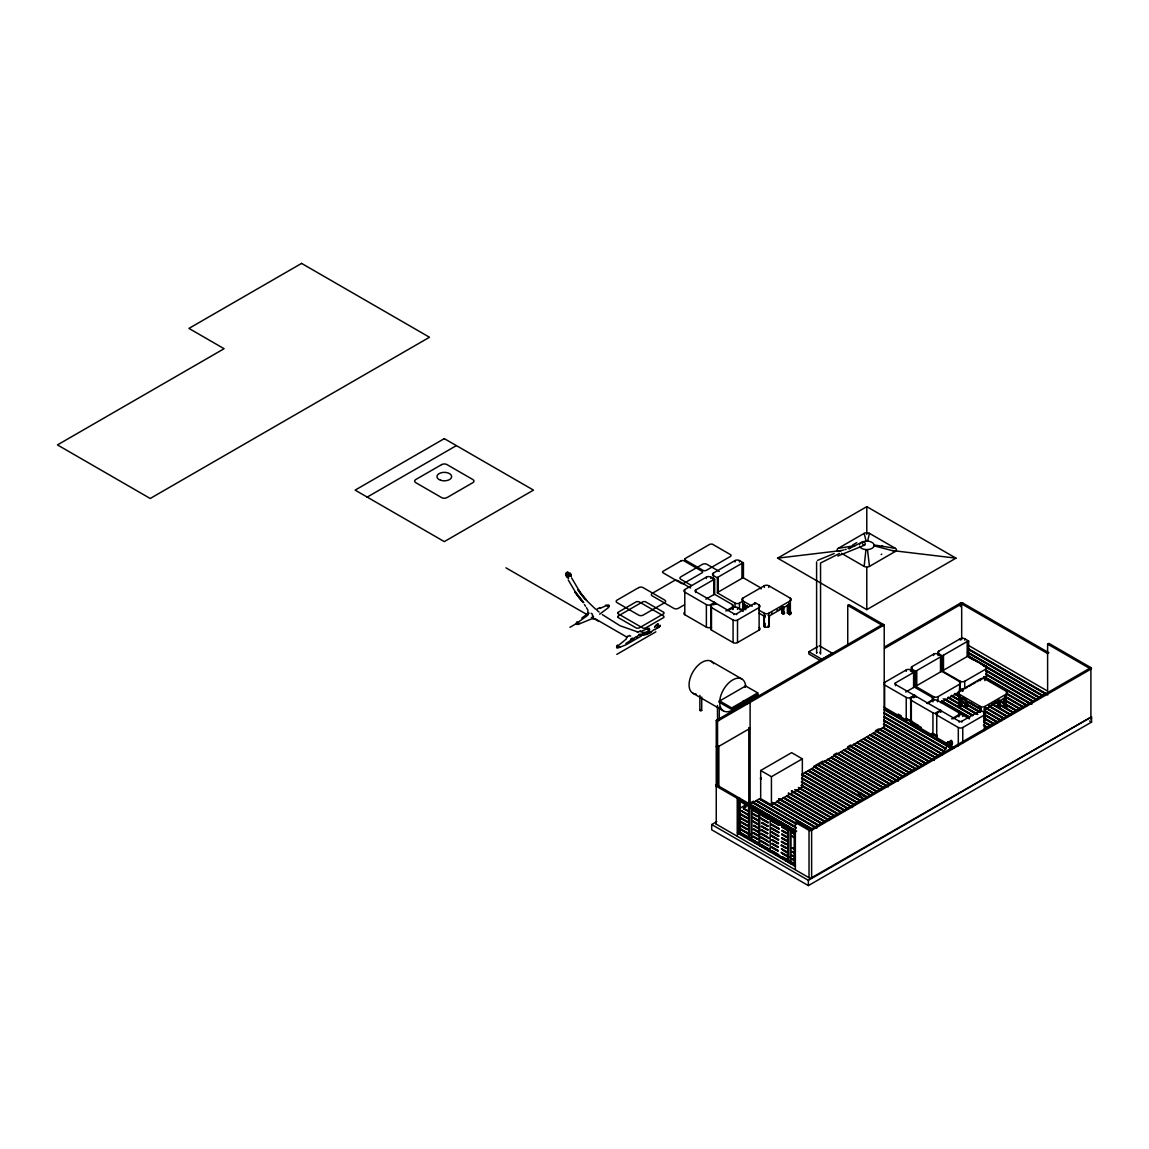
<?xml version="1.0" encoding="UTF-8"?>
<svg xmlns="http://www.w3.org/2000/svg" width="1149" height="1149" viewBox="0 0 1149 1149"><rect width="100%" height="100%" fill="white"/><g stroke="black" fill="none" stroke-linecap="round" stroke-linejoin="round"><path stroke-width="1.5" d="M758.412 694.772L732.373 709.809L719.346 702.283L719.418 700.746L731.712 707.928L757.751 692.89L757.751 694.398L731.712 709.436L731.712 707.928M948.887 742.627L948.471 744.767M701.709 697.012L701.709 710.412L700.66 710.901L699.87 710.369L699.87 695.332M717.565 720.768L717.45 705.486M656.596 627.943L655.246 629.753M570.794 575.319L570.364 573.279M748.559 838.267L746.749 838.152L748.588 838.152L748.588 805.076L746.749 805.076L747.942 804.573M751.187 806.526L751.187 839.66L750.268 840.192L749.349 839.66L749.349 806.584L750.857 806.181M751.187 806.641L749.363 806.699M751.963 841.111L753.787 841.212L751.949 841.169L751.949 808.092L753.155 807.575M749.349 839.66L750.857 839.258L759.001 844.17L758.599 810.663M756.372 809.485L754.591 809.758L755.755 809.083M759.001 811.151L757.234 811.309L758.354 810.591M759.762 845.621L761.6 845.721L759.762 845.678L759.762 812.602L760.968 812.099M770.189 851.639L772.013 851.739L770.175 851.682L770.175 818.605L771.381 818.102M777.212 821.506L775.431 821.779L776.58 821.118M787.639 860.702L785.801 860.702L787.639 860.759L787.625 827.524M788.401 829.133L790.253 829.133L790.253 862.21L789.334 862.741L788.401 862.21L788.401 829.133L789.607 828.63M791.015 863.66L792.853 863.775L791.015 863.718L791.015 830.641L792.293 830.153M788.401 862.21L789.851 861.779L794.663 864.579M843.524 550.012L838.21 551.419A3.777 2.183 0 0 1 838.21 548.346L864.134 533.38A3.777 2.183 0 0 1 869.463 533.38L895.373 548.346A3.777 2.183 0 0 1 895.373 551.419L869.463 566.385A3.777 2.183 0 0 1 864.134 566.385L865.973 549.595M950.424 743.575L949.577 745.371M568.698 574.529C569.66 569.961 563.355 573.222 566.443 575.821M952.119 742.656L951.429 744.049L949.706 743.13C948.916 738.85 954.661 742.268 951.674 744.581M947.753 742.039L946.862 745.328M699.87 710.326L701.709 710.369M730.477 712.969L731.324 712.466M867.61 541.15L869.463 533.38M863.086 795.309L862.655 794.246M658.133 623.95L657.759 624.74M759.001 844.17L757.162 844.228L758.728 843.797M787.639 827.639L785.844 827.797L787.008 827.122M659.828 625.659L657.501 627.727L657.731 626.866M946.891 744.997L947.193 744.049M581.796 618.09L587.627 613.724L587.986 610.378L586.464 607.62M579.857 623.261L576.425 624.395L577.057 621.652M620.273 646.6L616.841 647.734L617.473 644.991M860.989 796.932L858.088 794.016L858.734 795.639M654.557 627.656L654.959 626.679M949.433 746.821L950.381 745.083M950.137 746.864L950.496 745.945M626.693 637.896L627.21 636.661M946.489 746.706L942.424 754.591M949.893 748.66L949.031 750.599M576.338 622.801L576.425 624.395M616.754 646.14L616.841 647.734M950.036 741.45C952.593 751.834 952.866 733.522 949.419 743.288M951.056 746.247L952.018 744.437M587.685 614.399L588.59 612.733M659.727 626.133L658.765 627.455M657.501 624.841L657.774 623.864L655.591 626.205M657.558 624.726L656.524 624.596L655.806 626.133M576.109 623.677L587.024 615.85M608.338 606.816L608.755 604.963L605.552 605.207M609.056 605.667L608.553 607.519L599.634 614.212M616.525 647.002L626.191 639.131L626.708 637.006L595.01 618.693L591.333 618.995L577.674 624.582M648.754 630.155L649.171 628.288L645.968 628.546M649.487 629.006L647.031 632.424M570.234 575.721C572.417 570.981 565.006 574.644 569.186 576.324M570.005 575.563C571.972 571.383 565.452 574.514 569.114 576.08M655.447 625.501L655.031 626.55M659.368 626.88L660.014 625.257L657.127 628.187M654.198 629.551L650.133 632.74L645.35 634.305A59.92 34.599 60 0 1 642.98 634.593L639.16 634.894M657.601 627.584L656.74 628.517M636.833 637.436L637.824 635.871M636.503 636.517L625.832 643.512M638.471 635.469L639.361 634.866M630.614 639.189L632.438 638.054M366.876 497.287L456.067 445.798M569.947 627.311L577.459 622.973M714.664 604.259L714.664 602.378L710.829 604.604L710.829 627.153A3.145 1.81 0 0 1 706.376 627.153L684.79 614.686L684.79 592.137A3.145 1.81 0 0 1 684.79 589.566L706.376 577.1A3.145 1.81 0 0 1 710.829 577.1L714.664 579.311L714.664 594.349L732.416 604.604A3.145 1.81 0 0 1 732.416 607.16L732.416 609.516M713.428 579.828L713.428 575.592A3.145 1.81 0 0 1 713.428 573.035L735.03 560.554A3.145 1.81 0 0 1 739.468 560.554L743.432 562.838L743.432 577.875L761.069 588.058L761.069 589.006M695.662 592.582L695.662 590.055L713.744 579.613A1.953 1.12 0 0 1 714.664 579.311M742.168 601.545L739.468 603.096A3.145 1.81 0 0 1 735.03 603.096L717.393 592.913L717.393 577.875A3.074 1.781 0 0 1 718.226 577.028L741.952 563.326A3.074 1.781 0 0 1 743.417 562.838M684.445 604.791L678.283 608.352A3.145 1.81 0 0 1 673.831 608.352L652.244 595.886A3.145 1.81 0 0 1 652.244 593.329L673.831 580.863A3.145 1.81 0 0 1 678.283 580.863L690.621 587.986M641.472 635.943L625.932 644.833L618.105 647.921M705.831 599.218L713.744 594.651A1.953 1.12 0 0 1 714.664 594.349M717.378 592.913A3.074 1.781 0 0 1 718.226 592.065L741.952 578.364A3.074 1.781 0 0 1 743.417 577.875M777.614 558.155L866.791 506.652L955.982 558.155L866.791 609.645L777.614 558.155L841.068 550.572M616.812 654.37L655.878 631.821M711.475 604.977L715.324 602.751A1.953 1.12 0 0 0 715.841 603.297L733.924 613.738A1.953 1.12 0 0 0 736.667 613.738L754.749 603.297A1.953 1.12 0 0 0 755.266 602.751L759.116 604.977L759.116 630.097L737.514 642.564A3.145 1.81 0 0 1 733.076 642.564L711.475 630.097L711.475 604.977A3.145 1.81 0 0 0 711.475 607.548L733.076 620.015A3.145 1.81 0 0 0 737.514 620.015L759.116 607.548A3.145 1.81 0 0 0 759.116 604.977M742.728 610.923L742.728 598.212L764.315 585.746A3.145 1.81 0 0 1 768.767 585.746L790.354 598.212L790.354 614.313L789.665 614.715L789.665 604.187L769.471 615.85A3.074 1.781 0 0 1 768.063 615.404M725.766 611.009L732.416 607.16M727.518 610.751L733.076 607.548A3.145 1.81 0 0 1 737.514 607.548L743.058 610.751M743.432 610.765L743.432 604.187A3.074 1.781 0 0 1 744.265 603.34L744.351 603.282M740.818 609.832L742.168 609.056M744.868 607.491L747.568 605.94M758.914 610.133L764.315 613.25A3.145 1.81 0 0 0 768.767 613.25L790.354 600.783A3.145 1.81 0 0 0 790.354 598.212M771.439 613.494L772.358 612.963M776.968 610.306L777.887 609.774M779.726 608.697L780.645 608.166M781.564 607.634L782.483 607.103M781.737 608.223L781.737 613.02L782.799 612.417A2.241 1.293 0 0 0 783.173 612.13M781.737 613.02L782.799 613.638A2.241 1.293 0 0 1 783.417 614.255L783.92 607.146M787.381 605.135L787.381 613.02L788.544 612.345M758.958 613.149L763.625 615.85L764.315 626.779A3.145 1.81 0 0 0 768.767 626.779L769.471 615.85M847.747 644.69L847.747 605.408L849.054 604.661L884.213 624.955L884.213 726.814L883.021 727.877L935.947 758.01M745.313 685.795L745.385 687.26L745.313 685.795L757.751 692.89M719.734 700.933L745.644 685.982A18.413 10.628 -60 0 0 729.773 681.989A18.413 10.628 -60 0 0 720.466 707.195A18.413 10.628 -60 0 0 738.678 704.854M820.429 660.675L808.853 653.996L808.853 651.742L817.786 646.585M716.761 821.607L711.691 824.537L711.691 829.793L808.365 885.606L1091.55 722.118L1091.55 716.847L811.625 877.721A1.838 1.063 0 0 1 809.025 877.721L716.258 824.149L716.258 720.423L882.906 624.209M716.258 720.423L717.551 721.17L884.213 624.955M884.773 646.801L960.377 603.153A1.838 1.063 0 0 1 962.977 603.153L1048.908 652.776L1047.615 653.522L960.377 603.153L960.377 606.615M884.543 648.438L962.977 603.153M717.479 745.644L716.258 746.362L717.551 747.109L750.11 728.308L748.803 727.561L748.803 803.855L750.11 804.616L750.11 702.384L748.803 701.622L748.803 703.245M884.112 682.808A3.145 1.81 0 0 1 884.644 682.405L906.231 669.939A3.145 1.81 0 0 1 910.683 669.939L914.518 672.151L914.518 687.188L932.27 697.429A3.145 1.81 0 0 1 932.27 700L932.27 701.407M911.99 671.993L911.99 669.178A3.145 1.81 0 0 1 911.99 666.621L933.577 654.14A3.145 1.81 0 0 1 938.029 654.14L941.979 656.424L941.979 671.461L959.616 681.644A3.145 1.81 0 0 1 959.616 684.215L959.616 691.727L940.729 702.642M938.676 655.174L938.676 653.767A3.145 1.81 0 0 1 938.676 651.21L960.262 638.743A3.145 1.81 0 0 1 964.715 638.743L968.664 641.027L968.664 656.05L986.302 666.233A3.145 1.81 0 0 1 986.302 668.804L986.302 676.316L980.916 679.432M795.51 831.948L795.51 830.454L716.258 784.695A1.838 1.063 0 0 0 716.258 786.189L717.551 785.442L717.551 721.17M895.516 685.709L895.516 682.894L913.599 672.452A1.953 1.12 0 0 1 914.518 672.151M941.979 656.424A3.074 1.781 0 0 0 940.514 656.912L916.773 670.614L916.773 685.651L940.5 671.95A3.074 1.781 0 0 1 941.979 671.461M986.302 668.804L964.715 681.271A3.145 1.81 0 0 1 960.262 681.271L942.625 671.088L942.625 656.05A3.074 1.781 0 0 1 943.473 655.203L967.199 641.501A3.074 1.781 0 0 1 968.664 641.013M760.681 770.505L791.604 752.652L802.347 758.857L802.347 787.036L771.424 804.889L760.681 798.699L760.681 770.505L771.424 776.71L802.347 758.857M905.685 692.057L913.599 687.49A1.953 1.12 0 0 1 914.518 687.188M942.625 671.088A3.074 1.781 0 0 1 943.473 670.24L967.199 656.539A3.074 1.781 0 0 1 968.664 656.05M884.112 684.56A3.145 1.81 0 0 0 884.644 684.962L906.231 697.429A3.145 1.81 0 0 0 910.683 697.429L914.518 695.217L914.518 697.098M738.706 797.665L737.414 798.411L737.414 836.371M936.923 735.604A3.145 1.81 0 0 1 932.931 735.389L911.329 722.922L911.329 697.816L915.293 695.533A3.074 1.781 0 0 0 916.126 696.366L939.853 710.082A3.074 1.781 0 0 0 941.318 710.57L941.333 711.504M738.879 800.752L740.171 800.006M740.071 808.149L749.392 802.778M748.803 803.855L753.442 801.183M813.664 766.412L822.928 761.069M833.729 754.821L836.817 753.04M847.632 746.807L850.72 745.012M875.423 730.75L878.511 728.969M743.561 808.006C751.489 804.458 738.333 809.025 746.663 809.801M796.257 827.582L752.968 802.591L750.067 804.257L794.907 830.138M795.065 826.849L753.327 802.375L756.214 800.709L796.415 823.919M756.214 800.709L759.46 798.828L812.386 829.348M854.669 804.946L801.729 774.426L804.989 772.545L857.915 803.065M804.989 772.545L808.235 770.677L860.802 801.025M861.161 801.183L808.594 770.462L811.496 768.796L861.319 797.521M811.496 768.796L814.742 766.914L867.667 797.435M814.742 766.914L817.987 765.047L870.928 795.553M817.987 765.047L821.248 763.166L874.174 793.686M821.248 763.166L824.494 761.284L877.419 791.805M824.494 761.284L827.754 759.403L880.68 789.923M827.754 759.403L831 757.536L883.567 787.884M883.926 788.056L831.359 757.32L834.246 755.654L888.364 786.893M834.246 755.654L837.506 753.773L890.432 784.293M837.506 753.773L840.752 751.906L893.678 782.412M840.752 751.906L844.012 750.024L896.938 780.544M844.012 750.024L847.258 748.143L899.825 778.491M900.184 778.663L847.617 747.942L850.504 746.261L903.444 776.781M850.504 746.261L853.764 744.394L906.69 774.914M853.764 744.394L857.01 742.513L909.936 773.033M857.01 742.513L860.271 740.631L913.196 771.151M860.271 740.631L863.517 738.764L916.442 769.27M863.517 738.764L866.763 736.882L919.703 767.403M866.763 736.882L870.023 735.001L922.59 765.349M922.949 765.521L870.382 734.8L873.269 733.134L926.195 763.64M873.269 733.134L876.529 731.252L929.455 761.773M876.529 731.252L879.775 729.371L932.701 759.891M879.775 729.371L883.021 727.489M759.46 798.828L812.386 828.975M926.726 703.202L932.27 700M916.787 670.614A3.074 1.781 0 0 0 915.925 671.461L915.94 686.499L933.577 696.682A3.145 1.81 0 0 0 938.029 696.682L959.616 684.215M927.415 703.561L932.931 700.373A3.145 1.81 0 0 1 937.369 700.373L958.97 712.84A3.145 1.81 0 0 1 958.97 715.41L958.97 716.818M961.842 698.348L961.842 706.233L960.392 707.066A3.074 1.781 0 0 0 959.544 707.913L958.855 693.982A3.145 1.81 0 0 1 958.855 691.425L980.456 678.958A3.145 1.81 0 0 1 984.894 678.958L1006.495 691.425L1005.792 707.928A3.074 1.781 0 0 0 1004.944 707.08L1003.508 706.233L1003.508 698.348M967.415 687.231L964.715 688.782L964.715 681.271M968.765 686.456L971.465 684.89M972.815 684.115L975.515 682.549M976.865 681.774L979.566 680.222M967.817 645.034L1047.615 691.109L1047.615 644.129L1048.908 643.368L1090.904 667.612L1090.904 719.102A1.838 1.063 0 0 0 1090.961 717.637M959.559 707.928L959.559 697.4A3.074 1.781 0 0 1 960.406 696.553L960.478 696.495M947.523 743.82L936.722 737.586L936.722 712.466L940.557 710.254A1.953 1.12 0 0 0 941.088 710.786L959.156 721.227A1.953 1.12 0 0 0 961.914 721.227L979.996 710.786A1.953 1.12 0 0 0 980.514 710.254L984.348 712.466L984.348 730.534M911.329 697.816A3.145 1.81 0 0 0 911.329 700.373L932.931 712.84A3.145 1.81 0 0 0 937.369 712.84L941.333 710.556M965.749 705.041L965.289 705.299A2.298 1.321 0 0 0 965.289 707.166L965.806 707.468A2.241 1.293 0 0 1 966.424 706.85L967.472 706.233L967.472 701.436M951.659 718.872L958.309 715.037A3.145 1.81 0 0 1 962.761 715.037L969.411 718.872M953.081 718.8L958.97 715.41M958.855 693.982L980.456 706.448A3.145 1.81 0 0 0 984.894 706.448L1006.495 693.982A3.145 1.81 0 0 0 1006.495 691.425M989.404 705.63L990.323 705.098M993.095 703.504L992.176 704.035L1010.861 714.908M994.014 702.973L994.933 702.441M995.853 701.91L996.772 701.378M997.691 700.847L998.61 700.316M1004.772 696.438L1004.944 696.553A3.074 1.781 0 0 1 1005.792 697.4L985.598 709.062L984.894 719.978A3.145 1.81 0 0 1 984.19 720.294M795.352 822.469L796.645 821.707L811.625 830.354L1090.904 669.12A1.838 1.063 0 0 0 1090.904 667.612L809.025 830.354L795.352 822.469L795.352 869.448M997.863 701.436L997.863 706.233L998.926 705.63M936.722 712.466A3.145 1.81 0 0 0 936.722 715.037L958.309 727.504A3.145 1.81 0 0 0 962.761 727.504L984.348 715.037A3.145 1.81 0 0 0 984.348 712.466M1000.19 705.385A2.298 1.321 0 0 1 1000.047 707.166L999.529 700.272M1003.508 706.233L1004.686 705.558M794.203 832.709L796.645 831.115M795.51 865.025L794.203 865.786L794.203 831.201M711.691 824.537L808.365 880.349L1091.55 716.847M839.517 553.473L820.544 563.024L820.601 654.011M848.996 548.705L861.635 542.342M599.893 608.496L605.667 605.853L609.3 606.327M596.862 609.128L599.993 607.577M640.295 631.763L646.083 629.178L649.716 629.666M637.336 632.309L640.424 630.873M817.528 560.382L834.188 553.545M837.836 556.03L864.536 545.157M587.627 613.724L588.992 613.25M650.478 631.49L648.309 632.007A59.346 34.269 60 0 1 645.968 632.295L642.004 632.481M650.937 631.806L648.754 632.338A59.92 34.599 60 0 1 646.384 632.639L642.564 632.927M647.289 633.329L645.867 633.688A58.312 33.666 60 0 1 642.779 634.133L638.83 634.32M651.167 632.266L649.716 632.639M647.993 634.104L645.781 634.621A60.495 34.93 60 0 1 643.397 634.923L641.041 635.124M844.86 549.653L846.181 549.294M848.838 548.59L850.159 548.245M838.21 548.346L855.244 545.588M591.333 617.487L593.444 617.171M632.137 639.418L633.86 639.16M644.216 633.3L646.571 633.099A60.495 34.93 60 0 0 648.97 632.797M949.002 744.839C952.794 742.972 945.641 740.057 947.882 744.48M948.93 745.083L950.194 743.575L949.289 742.139L948.011 742.297L948.112 744.322M627.541 636.144L628.819 636.244M763.568 813.593L762.405 814.268L764.171 813.937M773.981 819.61L772.832 820.271L774.469 819.811M779.194 822.612L778.031 823.287L779.783 822.957M784.394 825.628L783.245 826.289L784.997 825.973M892.514 550.572L955.982 558.155M576.64 623.49L577.861 623.677M617.07 646.83L618.277 647.016M745.342 803.065L744.179 803.74L745.96 803.467M766.168 815.101L765.019 815.761L766.656 815.302M768.782 816.609L767.618 817.269L769.37 816.953M781.794 824.12L780.645 824.781L782.397 824.465M874.13 544.971L895.373 548.346M637.896 632.007L620.087 625.76L602.32 614.614M862.296 794.893L860.386 793.227M742.829 801.585L741.579 802.232L743.331 801.916M771.381 851.179L788.473 861.018M862.526 794.964L860.328 792.609L860.544 793.485M874.116 545.847L895.373 551.419M769.141 849.8L767.848 850.562L769.413 850.131L760.638 844.946M629.35 635.454L630.686 636.115M1047.615 644.129L1090.904 669.12M841.456 553.287L864.134 566.385M968.033 648.496L1046.638 693.881M967.673 648.711L1047.816 694.973M967.673 649.084L1046.279 694.47M1089.597 720.983L1091.55 722.118M967.86 652.158L1043.378 695.763M967.501 652.373L1043.378 696.136M967.501 652.747L1043.019 696.337M967.702 655.82L1040.132 697.63M967.702 656.194L1040.132 698.018M967.329 656.022L978.129 662.255M981.203 664.036L1039.773 697.845M968.88 657.285L973.505 659.957M982.754 665.3L1039.773 698.219M986.014 670.154L1036.886 699.511M985.655 670.355L1036.886 699.885M985.655 670.729L1036.527 700.1M985.856 673.802L1033.626 701.393M985.856 674.19L1033.626 701.766M987.034 675.282L1031.73 701.091M984.147 676.574L1031.917 704.165M983.788 676.775L1030.38 703.648M983.788 677.163L1030.021 703.849M938.676 653.767L942.625 656.05M1007.084 693.579L1027.12 705.141M1006.725 693.781L1027.12 705.515M1006.725 694.168L1026.761 705.73M847.747 605.408L882.906 625.702M1006.926 697.242L1023.874 707.023M1006.567 697.443L1023.874 707.396M1006.567 697.816L1023.515 707.612M1006.754 700.89L1020.628 708.904M1006.395 701.105L1020.628 709.278M1006.395 701.479L1020.269 709.479M1000.42 700.991L1003.494 702.771M1006.581 704.552L1017.368 710.771M1000.42 701.364L1003.494 703.145M1006.581 704.926L1017.368 711.159M1000.061 701.192L1003.134 702.973M1006.222 704.754L1017.009 710.987M1000.061 701.579L1003.134 703.36M1006.222 705.127L1017.009 711.36M1000.248 704.653L1014.122 712.653M995.264 702.183L1014.122 713.026M995.264 702.556L1013.763 713.242M997.863 706.233L998.926 706.85A2.241 1.293 0 0 1 999.544 707.468M992.377 703.849L1010.861 714.534M992.018 704.438L1010.502 715.123M959.846 688.826L962.919 690.606M989.117 705.73L1007.616 716.416M959.472 689.027L962.919 690.98M988.758 705.946L1007.616 716.789M959.472 689.414L962.56 691.195M988.758 706.319L1007.256 716.99M985.871 707.612L1004.37 718.283M985.871 707.985L1004.37 718.656M985.512 708.186L1004.011 718.872M954.876 693.465L959.501 696.136M962.589 697.917L965.663 699.698M985.698 711.26L1001.109 720.164M954.876 693.852L959.501 696.509M962.589 698.29L965.663 700.071M970.287 702.743L974.912 705.414M978 707.195L981.074 708.976M985.698 711.648L1001.109 720.538M911.99 669.178L915.94 671.461M954.517 693.68L959.142 696.351M962.23 698.132L965.304 699.913M968.392 701.68L973.016 704.351M976.09 706.132L980.715 708.804M985.339 711.475L1000.75 720.366M954.517 694.053L980.715 709.177M985.339 711.849L1000.75 720.753M959.559 697.4L979.752 709.062L979.752 711.691M951.631 695.346L979.365 711.36M985.526 714.922L997.863 722.046M951.271 695.562L979.365 711.734M985.167 715.138L997.863 722.419M951.271 695.935L979.005 711.949M985.167 715.511L997.504 722.62M967.472 706.233L966.424 705.63A2.241 1.293 0 0 1 966.079 705.385M788.731 603.282L788.817 603.34A3.074 1.781 0 0 1 789.665 604.187M948.37 697.228L977.655 714.132M985.368 718.585L994.603 723.913M948.011 697.429L977.655 714.506M985.009 718.786L994.603 724.301M948.011 697.802L975.76 713.831M985.009 719.159L994.244 724.502M960.392 705.4L961.842 706.233M945.124 699.095L972.858 715.123M983.659 721.342L991.357 725.795M944.765 699.31L972.858 715.497M983.659 721.73L991.357 726.168M943.214 698.793L972.499 715.698M984.837 722.822L990.998 726.383M719.26 571.441L706.922 564.317A3.145 1.81 0 0 0 702.47 564.317L680.883 576.784A3.145 1.81 0 0 0 680.883 579.355L691.684 585.588M941.864 700.976L969.612 716.99M983.487 725.005L988.111 727.676M941.505 701.192L969.612 717.378M983.487 725.378L988.111 728.049M941.505 701.565L969.253 717.579M984.664 726.484L987.752 728.251M787.381 613.02L788.817 613.853A3.074 1.781 0 0 1 789.665 614.715M713.428 575.592L717.393 577.875M914.518 695.217A1.953 1.12 0 0 1 913.599 694.915L895.516 684.474A1.953 1.12 0 0 1 895.516 682.894M752.178 606.227L742.728 600.783A3.145 1.81 0 0 1 742.728 598.212M819.266 645.724L832.293 653.235L821.88 659.253L808.853 651.742M743.432 604.187L748.085 606.873M714.664 602.378A1.953 1.12 0 0 1 713.744 602.076L695.662 591.649A1.953 1.12 0 0 1 695.662 590.055M909.362 719.748L912.435 721.529M934.008 733.996L937.096 735.762M906.274 718.355L918.238 725.292M932.112 733.306L937.096 736.15M898.202 714.104L901.29 715.884M905.915 718.556L913.613 723.008M916.701 724.789L921.326 727.461M932.112 733.68L936.737 736.351M684.79 592.137L706.376 604.604A3.145 1.81 0 0 0 710.829 604.604M884.112 707.109A3.145 1.81 0 0 0 884.644 707.511L906.231 719.978A3.145 1.81 0 0 0 910.683 719.978L910.683 697.429M950.223 745.371L954.273 747.712M884.529 709.177L952.334 748.329M884.17 709.378L952.334 748.703M884.17 709.752L951.975 748.904M884.357 712.825L946 748.416M883.998 713.041L946 748.803M883.998 713.414L945.641 749.004M884.184 716.488L944.291 751.187M883.825 716.689L945.469 752.293M883.825 717.077L943.932 751.776M884.012 720.136L942.582 753.959M883.653 720.351L942.582 754.333M883.653 720.725L942.223 754.534M883.854 723.798L939.336 755.827M883.854 724.172L939.336 756.214M883.495 724.014L938.977 756.042M883.495 724.387L938.977 756.415M883.38 727.288L935.947 757.636M883.021 727.877L935.588 758.225M880.134 729.17L934.252 760.408M879.775 729.744L932.342 760.092M876.888 731.037L929.455 761.385M876.529 731.626L929.096 761.974M873.628 732.918L926.195 763.266M873.269 733.507L925.835 763.855M870.382 734.8L922.949 765.148M870.023 735.374L922.59 765.737M867.122 736.667L919.703 767.029M866.763 737.256L919.329 767.604M863.876 738.548L916.442 768.896M863.517 739.137L916.083 769.485M860.63 740.43L913.196 770.778M860.271 741.019L912.837 771.367M857.369 742.311L909.936 772.659M857.01 742.886L909.577 773.234M711.303 661.35L741.809 678.958M854.124 744.179L906.69 774.527M853.764 744.767L906.331 775.115M850.863 746.06L903.444 776.408M850.504 746.649L903.071 776.997M847.617 747.942L900.184 778.29M847.258 748.516L899.825 778.864M844.371 749.809L898.475 781.061M844.012 750.398L896.579 780.745M841.111 751.69L893.678 782.038M840.752 752.279L893.319 782.627M837.865 753.572L890.432 783.92M837.506 754.146L890.073 784.508M743.101 700.976L747.611 703.576M834.605 755.453L887.186 785.801M834.246 756.028L886.813 786.376M505.977 567.836L587.929 615.132M592.568 617.817L598.744 621.394M831.359 757.32L883.926 787.668M831 757.909L883.567 788.257M828.113 759.202L880.68 789.55M827.754 759.791L880.321 790.139M824.853 761.083L877.419 791.431M824.494 761.658L877.06 792.006M821.607 762.95L874.174 793.298M821.248 763.539L873.814 793.887M818.361 764.832L870.928 795.18M692.89 693.235L723.482 710.901M817.987 765.421L870.554 795.769M815.101 766.713L867.667 797.061M814.742 767.288L867.308 797.65M811.855 768.58L859.782 796.257M811.496 769.169L862.511 798.627M808.594 770.462L861.161 800.81M808.235 771.051L860.802 801.399M805.348 772.343L857.915 802.691M804.989 772.932L857.556 803.28M802.103 774.225L854.669 804.573M801.729 774.799L854.31 805.147M801.93 777.887L851.409 806.44M801.571 778.088L852.601 807.546M801.571 778.462L851.05 807.029M801.772 781.55L848.163 808.321M801.413 781.751L848.163 808.695M801.413 782.124L847.804 808.91M801.614 785.212L844.903 810.203M801.614 785.586L844.903 810.576M801.255 785.413L844.544 810.404M801.255 785.787L844.544 810.792M799.905 787.984L841.657 812.084M798.368 787.467L841.657 812.458M799.546 788.559L841.298 812.659M796.659 789.851L838.411 813.952M796.3 790.067L838.411 814.325M794.749 789.55L838.052 814.54M717.551 745.6L718.857 746.362L718.857 786.964M791.862 790.842L835.151 815.833M791.503 791.043L835.151 816.207M791.503 791.417L834.792 816.422M790.153 793.614L831.905 817.715M788.616 793.097L831.905 818.088M788.257 793.298L831.546 818.289M786.907 795.481L828.644 819.582M786.548 795.697L828.644 819.969M786.548 796.07L828.285 820.171M783.661 797.363L825.399 821.463M783.288 797.578L825.399 821.837M783.288 797.952L825.039 822.052M780.401 799.244L822.153 823.345M778.85 798.727L822.153 823.718M780.042 799.445L821.794 823.546M778.491 798.928L821.794 823.919M777.155 801.112L818.892 825.226M776.796 801.327L818.892 825.6M776.796 801.7L818.533 825.801M773.895 802.993L815.646 827.093M771.999 802.318L816.824 828.199M771.999 802.691L815.287 827.682M759.46 799.201L812.027 829.564M756.573 800.508L795.223 822.813M756.214 801.083L796.415 824.293M753.327 802.375L795.065 826.476M752.968 802.964L796.257 827.955M751.259 805.363L794.907 830.512M752.796 806.627L757.435 809.298M760.537 811.093L763.625 812.874M766.713 814.655L771.352 817.341M774.44 819.122L777.543 820.903M780.631 822.698L785.27 825.37M788.358 827.151L791.46 828.946M716.258 786.189L795.352 831.862M737.572 800.006L795.352 833.37M752.997 809.7L757.636 812.386M760.739 814.167L768.466 818.634M771.554 820.415L777.744 823.991M782.383 826.662L787.022 829.348M791.661 832.02L794.749 833.801M752.638 809.916L757.636 812.76M760.739 814.54L768.466 819.007M771.194 820.63L778.921 825.083M782.024 826.878L787.022 829.722M791.661 832.393L794.749 834.174M752.638 810.289L757.277 812.961M761.916 815.646L768.106 819.208M771.194 821.004L778.921 825.456M782.024 827.251L786.663 829.923M752.839 813.363L757.478 816.049M760.581 817.829L768.308 822.296M771.396 824.077L779.123 828.544M782.225 830.325L786.864 833.011M791.503 835.682L794.591 837.463M747.841 810.892L743.202 808.221L747.841 811.266M752.48 813.578L757.478 816.422M760.581 818.203L768.308 822.67M771.036 824.293L779.123 828.917M781.866 830.54L786.864 833.384M791.503 836.055L794.591 837.851M752.48 813.952L757.119 816.623M761.758 819.309L767.949 822.871M771.036 824.666L778.763 829.118M781.866 830.914L786.49 833.585M748.042 814.354L740.315 810.26M752.681 817.025L757.32 819.711M761.959 822.382L768.15 825.959M771.238 827.74L778.965 832.206M782.067 833.987L786.692 836.673M748.042 814.727L739.956 810.102L747.683 814.928M752.681 817.399L758.512 820.803M761.6 822.598L768.15 826.332M770.878 827.955L778.965 832.58M781.693 834.203L786.692 837.046M753.873 818.505L758.512 821.19M761.6 822.971L767.791 826.533M770.878 828.328L778.605 832.781M781.693 834.576L786.333 837.248M738.606 812.659L747.884 818.016M752.523 820.688L757.162 823.373M761.801 826.045L767.992 829.621M771.08 831.402L778.807 835.869M781.894 837.65L786.534 840.336M738.606 813.032L747.884 818.39M752.523 821.061L758.354 824.465M761.442 826.26L767.992 829.995M771.08 831.775L778.807 836.242M781.535 837.865L786.534 840.709M739.798 814.138L747.525 818.591M753.715 822.167L758.354 824.853M761.442 826.634L767.618 830.196M772.257 832.881L778.447 836.458M781.535 838.239L786.175 840.91M739.999 817.212L747.726 821.679M753.916 825.241L757.004 827.036M761.643 829.707L767.819 833.284M770.922 835.064L778.649 839.531M781.737 841.312L786.376 843.998M739.64 817.427L747.726 822.052M753.557 825.456L758.196 828.127M761.284 829.923L767.819 833.657M770.922 835.438L778.649 839.905M781.377 841.528L786.376 844.371M792.207 847.775L795.295 849.556M739.64 817.801L747.367 822.267M753.557 825.829L758.196 828.515M761.284 830.296L767.46 833.858M772.099 836.544L778.29 840.12M781.377 841.901L786.017 844.572M792.207 848.149L795.295 849.93M739.841 820.874L747.568 825.341M753.758 828.903L758.383 831.589M761.485 833.37L767.661 836.946M772.3 839.617L778.491 843.194M781.579 844.975L786.218 847.66M739.482 821.09L747.568 825.714M753.385 829.118L758.383 831.962M761.126 833.585L768.853 838.038M771.941 839.833L778.491 843.567M781.219 845.19L786.218 848.034M792.049 851.438L795.137 853.219M739.482 821.463L747.209 825.93M753.385 829.492L758.024 832.178M761.126 833.959L768.853 838.425M771.941 840.206L778.132 843.783M781.219 845.563L785.859 848.235M792.049 851.811L795.137 853.592M739.683 824.537L747.41 829.004M753.586 832.565L758.225 835.251M761.327 837.032L767.503 840.608M772.142 843.28L778.333 846.856M781.421 848.637L786.06 851.323M739.324 824.752L747.41 829.377M753.227 832.781L758.225 835.625M760.968 837.248L768.695 841.7M771.783 843.495L778.333 847.23M781.421 849.01L787.252 852.414M791.891 855.1L794.979 856.881M739.324 825.126L747.051 829.592M753.227 833.154L757.866 835.84M760.968 837.621L768.695 842.088M771.783 843.869L777.974 847.445M782.613 850.116L787.252 852.788M791.891 855.474L794.979 857.255M739.525 828.199L750.34 834.447M753.428 836.228L758.067 838.914M761.169 840.695L767.345 844.271M771.984 846.942L778.175 850.519M781.263 852.299L788.99 856.766M792.092 858.547L795.18 860.342M739.152 828.415L750.34 834.82M753.069 836.443L758.067 839.287M760.81 840.91L768.537 845.362M771.625 847.158L778.175 850.892M781.263 852.673L788.99 857.14M791.718 858.763L795.18 860.716M739.152 828.788L749.981 835.036M753.069 836.817L757.708 839.502M760.81 841.283L768.537 845.75M771.625 847.531L777.816 851.107M782.455 853.779L788.631 857.355M791.718 859.136L794.821 860.917M739.353 831.862L750.182 838.109M753.27 839.89L757.909 842.576M760.997 844.357L768.738 848.824M771.826 850.605L778.017 854.181M782.656 856.852L788.832 860.429M791.92 862.21L795.022 864.005M738.994 832.077L750.182 838.483M752.911 840.106L757.909 842.949M760.638 844.572L768.738 849.197M771.467 850.82L779.194 855.287M782.282 857.068L788.832 860.802M791.56 862.425L795.022 864.378M749.823 838.698L738.879 832.336L737.414 832.982L795.352 866.432M591.117 613.264L592.554 614.212M863.416 798.871L860.515 796.343M599.103 612.058L596.819 610.191M595.584 609.171L587.757 601.616M568.54 576.611L567.678 574.83M864.78 799.244L863.919 798.296M859.351 796.214C855.847 790.828 864.105 799.963 858.389 794.893M592.238 615.132L593.516 616.51M586.995 600.726L583.031 595.972A58.312 33.666 60 0 1 579.943 591.965L578.522 589.954M583.821 602.564L575.347 591.792M586.651 600.64L582.845 595.943A59.92 34.599 60 0 1 580.475 592.913L571.628 577.947M583.247 602.607L579.441 597.911A59.92 34.599 60 0 1 577.071 594.88L568.224 579.915M584.769 598.974L582.428 596.058A60.495 34.93 60 0 1 580.03 592.999L577.832 589.925M581.595 600.812L578.421 596.877A58.398 33.723 60 0 1 576.094 593.803L574.644 591.764M861.937 797.708L861.52 796.702M567.735 576.324L568.669 578.062M584.396 604.546L585.588 606.27M860.357 793.499L859.983 792.709M860.371 795.625L860.314 796.444L858.289 794.419M566.084 575.692L567.06 577.487M568.08 572.69L568.066 574.917C563.125 577.186 568.353 568.382 568.41 574.371L566.672 575.29L565.997 573.897M792.81 830.483L791.029 830.741M771.97 818.447L770.203 818.72M761.557 812.444L759.762 812.602M753.744 807.934L751.963 808.149M863.158 795.438L863.545 796.401M567.62 577.2L567.979 578.105M569.631 576.008L569.215 573.882M570.924 575.29L571.211 576.238M864.134 533.38L866.116 541.136M571.254 576.568L570.866 574.514M867.481 549.61L869.463 566.385M947.264 743.317L947.322 744.078M816.594 561.861L816.637 652.847M1005.792 697.4L1005.792 707.928M1004.944 696.553L1004.944 707.066M1000.047 700.359L1000.047 707.166M998.926 700.129L998.926 706.85M986.302 666.233L986.302 667.655M984.894 678.958L984.894 680.639M984.894 706.448L984.894 719.978M981.217 710.542L981.217 708.574A3.074 1.781 0 0 1 979.752 709.062M980.456 678.958L980.456 680.639M980.456 706.448L980.514 712.121M979.996 710.786L979.996 711.734M967.199 641.501L967.199 656.539M966.424 700.129L966.424 706.85M965.806 700.272L965.806 707.468M965.289 699.123L965.289 707.166M964.715 638.743L964.715 640.151M962.761 715.037L962.761 716.445M962.761 727.504L962.761 743.001M961.914 721.227L961.914 722.161M961.684 603.914L961.684 639.706M960.392 696.553L960.392 707.066M960.262 638.743L960.262 640.151M960.262 681.271L960.262 688.782A3.145 1.81 0 0 0 963.451 689.242M959.616 681.644L959.616 683.052M959.156 721.227L959.156 722.161M958.855 691.425L958.855 693.106M958.97 712.84L958.97 715.195M958.309 715.037L958.309 716.445M958.309 727.504L958.309 745.83M943.473 655.203L943.473 670.24M941.088 710.786L941.088 711.734M940.5 656.912L940.5 671.95M940.557 710.254L940.557 712.121M939.853 710.082L939.853 711.016M938.676 651.21L938.676 652.618M938.029 654.14L938.029 655.562M938.029 696.682L938.029 701.378M937.369 700.373L937.369 701.78M937.369 712.84L937.369 714.247M933.577 654.14L933.577 655.562M933.577 696.682L933.577 700.445M932.931 700.373L932.931 701.78M932.931 712.84L932.931 735.389M932.27 697.429L932.27 698.836M916.126 696.38L916.126 697.314M915.293 695.533L915.293 696.466M913.599 672.452L913.599 687.49M913.599 694.915L913.599 697.73M911.99 666.621L911.99 668.029M910.683 669.939L910.683 671.346M906.231 669.939L906.231 671.346M906.231 697.429L906.231 719.978M884.644 682.405L884.644 683.813M884.644 684.962L884.644 707.511M866.791 506.652L866.791 534.4M866.791 567.434L866.791 609.645M811.625 877.721L811.625 830.354A1.838 1.063 0 0 1 809.025 830.354L809.025 877.721M808.365 880.349L808.365 885.606M788.817 603.34L788.817 613.853M783.403 607.06L783.403 614.255M782.799 607.132L782.799 613.638M771.424 776.71L771.424 804.889M768.767 585.746L768.767 587.441M768.767 613.25L768.767 626.779M765.09 617.343L765.09 615.361A3.074 1.781 0 0 1 763.625 615.85M765.09 623.261L765.09 625.889A3.074 1.781 0 0 1 763.625 626.377M764.315 585.746L764.315 587.441M764.315 613.25L764.315 626.779M755.266 602.751L755.266 603.699M754.749 603.297L754.749 604.23M745.715 605.135L745.715 609.731M744.265 603.34L744.265 609.257M741.952 563.326L741.952 578.364M740.171 798.498L740.171 833.082L738.879 833.829L738.879 797.751L737.572 798.498L737.572 833.082M739.468 560.554L739.468 561.976M739.468 603.096L739.468 609.674M737.514 607.548L737.514 609.415M737.514 620.015L737.514 642.564M736.667 613.738L736.667 614.672M735.03 560.554L735.03 561.976M735.03 603.096L735.03 607.318M733.924 613.738L733.924 614.672M733.076 607.548L733.076 609.415M733.076 620.015L733.076 642.564M732.416 604.604L732.416 606.011M719.346 700.789L719.346 702.283M719.288 707.152L719.288 720.524M718.226 577.028L718.226 592.065M715.841 603.297L715.841 604.23M715.324 602.751L715.324 603.699M713.744 579.613L713.744 594.651M713.744 602.076L713.744 604.905M713.428 573.035L713.428 574.443M710.829 577.1L710.829 578.507M706.376 577.1L706.376 578.507M706.376 604.604L706.376 627.153M684.79 589.566L684.79 590.974M819.883 652.259A1.838 1.063 0 0 1 820.242 653.25M816.68 653.178A1.838 1.063 0 0 1 816.853 652.445M862.497 542.903A1.838 1.25 67.8 0 1 863.818 541.739A1.838 1.25 67.8 0 1 865.197 543.793A1.838 1.25 67.8 0 1 864.034 545.201M863.172 544.698A1.838 1.25 67.8 0 1 862.755 544.08M859.711 544.195A7.368 4.251 0 0 1 871.272 541.998A7.368 4.251 0 0 1 870.612 549.007A7.368 4.251 0 0 1 859.538 546.091M848.106 548.49A60.394 34.858 0 0 1 848.608 548.059M852.414 545.244A60.394 34.858 0 0 1 856.766 542.615M881.757 554.134A60.394 34.858 0 0 1 881.182 554.522M881.757 545.631A60.394 34.858 0 0 1 882.877 546.421M936.722 737.586A3.145 1.81 0 0 1 936.722 735.015M959.99 689.414A3.145 1.81 0 0 1 959.616 691.727M915.925 686.499A3.074 1.781 0 0 1 916.787 685.651M986.503 673.874A3.145 1.81 0 0 1 986.302 676.316M911.329 722.922A3.145 1.81 0 0 1 911.329 720.366M716.258 824.149A1.838 1.063 0 0 1 716.258 822.655M761.169 779.051A3.39 1.953 -60 0 1 760.581 779.309L760.466 778.088A3.39 1.953 -60 0 1 761.169 777.557M958.855 707.511A3.145 1.81 0 0 1 958.855 704.955M1006.854 705.199A3.145 1.81 0 0 1 1006.495 707.511M985.598 719.59A3.074 1.781 0 0 1 984.133 719.087L984.119 708.574A3.074 1.781 0 0 0 985.598 709.062M759.116 627.526A3.145 1.81 0 0 1 759.116 630.097M711.475 630.097A3.145 1.81 0 0 1 711.475 627.526M783.92 612.087A2.298 1.321 0 0 1 783.92 613.954M790.354 611.742A3.145 1.81 0 0 1 790.354 614.313M769.457 626.377A3.074 1.781 0 0 1 767.992 625.889M684.79 614.686A3.145 1.81 0 0 1 684.416 612.374M696.107 694.097A18.413 10.628 -60 0 1 692.89 671.978A18.413 10.628 -60 0 1 713.658 663.705M617.731 612.834L617.947 613.494A3.217 1.853 0 0 0 618.622 614.069L642.348 627.771A3.217 1.853 0 0 0 643.325 628.158L645.077 628.187A1.522 0.876 0 0 0 645.537 628.015L663.605 617.573A1.522 0.876 0 0 0 663.921 617.315L663.863 616.309A3.217 1.853 0 0 0 663.174 615.735L639.447 602.047A3.217 1.853 0 0 0 638.471 601.645L636.718 601.616A1.522 0.876 0 0 0 636.273 601.789L618.191 612.23A1.522 0.876 0 0 0 617.889 612.489L617.731 612.834M741.536 835.093L743.374 835.151L741.536 835.093M744.15 836.601L745.974 836.659L744.164 836.544M754.563 842.605L756.401 842.662L754.577 842.562M762.376 847.115L764.214 847.172L762.376 847.115M764.975 848.623L766.814 848.68L764.99 848.565M772.789 853.133L774.627 853.19L772.789 853.133M775.388 854.641L777.227 854.698L775.403 854.583M778.002 856.149L779.826 856.192L778.002 856.149M780.602 857.642L782.426 857.757L780.645 857.542M783.201 859.15L785.04 859.208L783.201 859.15M617.745 616.711L617.889 617.315A1.522 0.876 0 0 0 618.191 617.573L636.273 628.015A1.522 0.876 0 0 0 636.718 628.187L638.471 628.158A3.217 1.853 0 0 0 639.447 627.771L663.174 614.069A3.217 1.853 0 0 0 663.863 613.494L663.993 612.589A1.522 0.876 0 0 0 663.605 612.23L645.537 601.789A1.522 0.876 0 0 0 645.077 601.616L643.339 601.645A3.217 1.853 0 0 0 642.348 602.047L618.622 615.735A3.217 1.853 0 0 0 617.947 616.309L617.745 616.711M684.804 559.204L684.933 559.807A1.522 0.876 0 0 0 685.249 560.08L703.317 570.507A1.522 0.876 0 0 0 703.777 570.694L705.515 570.651A3.217 1.853 0 0 0 706.506 570.263L730.233 556.561A3.217 1.853 0 0 0 730.908 556.001L730.965 554.981A1.522 0.876 0 0 0 730.663 554.723L712.581 544.281A1.522 0.876 0 0 0 712.136 544.109L710.384 544.152A3.217 1.853 0 0 0 709.407 544.54L685.68 558.242A3.217 1.853 0 0 0 684.991 558.802L684.804 559.204M660.057 625.602L657.415 627.957L660.057 625.602M301.569 263.394L188.953 328.413L224.098 348.707L57.45 444.922L150.217 498.479L429.496 337.246L301.569 263.394M444.304 438.631L355.113 490.12L444.304 541.61L533.481 490.12L444.304 438.631M441.633 464.598L415.723 479.564A3.777 2.183 0 0 0 415.723 482.637L441.633 497.603A3.777 2.183 0 0 0 446.975 497.603L472.885 482.637A3.777 2.183 0 0 0 472.885 479.564L446.975 464.598A3.777 2.183 0 0 0 441.633 464.598M681.185 560.827L663.117 571.268A1.953 1.12 0 0 0 663.117 572.848L681.185 583.29A1.953 1.12 0 0 0 683.942 583.29L702.025 572.848A1.953 1.12 0 0 0 702.025 571.268L683.942 560.827A1.953 1.12 0 0 0 681.185 560.827M638.672 587.627L617.085 600.094A3.145 1.81 0 0 0 617.085 602.651L638.672 615.117A3.145 1.81 0 0 0 643.124 615.117L664.725 602.651A3.145 1.81 0 0 0 664.725 600.094L643.124 587.627A3.145 1.81 0 0 0 638.672 587.627M440.613 480.268A7.368 4.251 0 0 0 451.672 476.591A7.368 4.251 0 0 0 440.613 472.914A7.368 4.251 0 0 0 440.613 480.268"/></g></svg>
